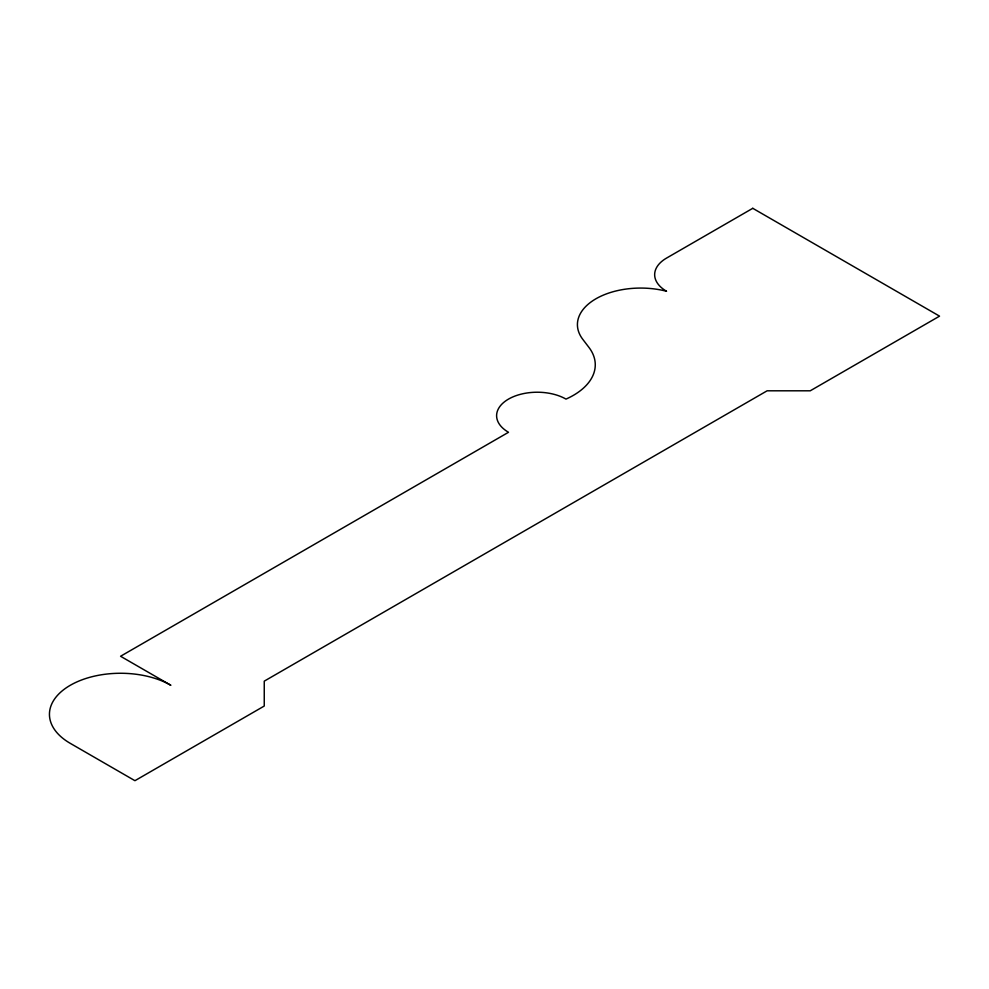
<?xml version="1.0" encoding="UTF-8"?>
<svg xmlns="http://www.w3.org/2000/svg" width="989" height="989" viewBox="0 0 989 989"><rect width="100%" height="100%" fill="white"/><g stroke="black" fill="none" stroke-linecap="round" stroke-linejoin="round"><path stroke-width="1.48" d="M752.765 208.308L666.561 258.08A40.636 23.464 0 0 0 666.561 291.261A63.284 36.544 0 0 0 596.07 298.703A63.284 36.544 0 0 0 582.805 339.363L588.9 347.349A74.892 43.244 0 0 1 565.98 399.099A40.636 23.464 0 0 0 508.507 399.099A40.636 23.464 0 0 0 508.507 432.28L120.571 656.263L170.862 685.29A71.121 41.056 0 0 0 70.281 685.29A71.121 41.056 0 0 0 70.281 743.357L134.937 780.692L264.248 706.035L264.248 681.149L767.13 390.803L810.238 390.803L939.55 316.146L752.765 208.308"/></g></svg>
